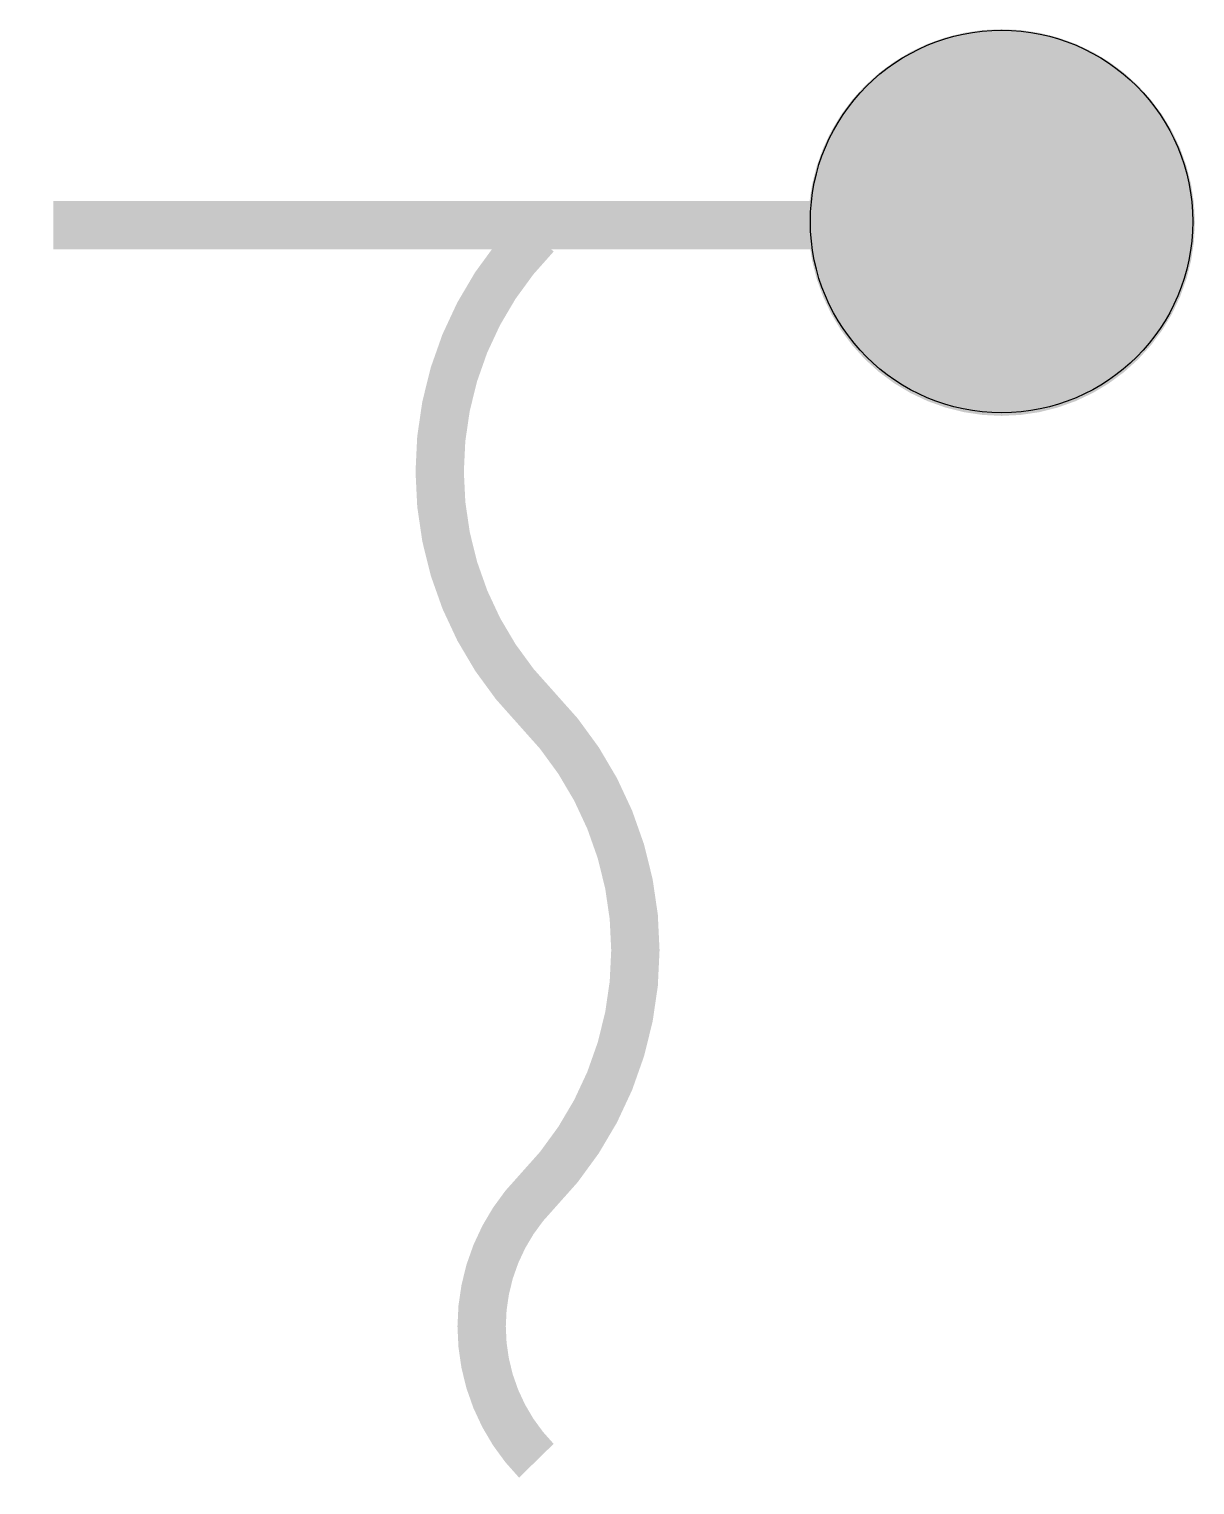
# Model space of a CAD drawing. Extents: x -1.05 to 1.36, y -2.61 to 0.4.
import ezdxf

# ---------------------------------------------------------------- set-up
doc = ezdxf.new("R2010")
doc.units = 0
doc.header["$MEASUREMENT"] = 0
doc.layers.get('0').update_dxf_attribs({"linetype": 'CONTINUOUS'})

msp = doc.modelspace()

# ---------------------------------------------------------------- linework, layer by layer
at = {"const_width": 0.4}
msp.add_lwpolyline([(0.7626, -0.001, 1), (1.1626, -0.001, 1)], format="xyb", close=True, dxfattribs=at)
at = {"const_width": 0.1}
msp.add_lwpolyline([(-0.9995, -0.0065), (1.0005, -0.0065)], dxfattribs=at)
msp.add_lwpolyline([(0, -0.0262, 0.408543), (0.0005, -1.0065, -0.408829), (0.0005, -2.0065, 0.408325), (0, -2.5623, -2.291341)], format="xyb", dxfattribs=at)
msp.add_circle((0.9626, 0.001), 0.3956)

doc.saveas('drawing.dxf')
